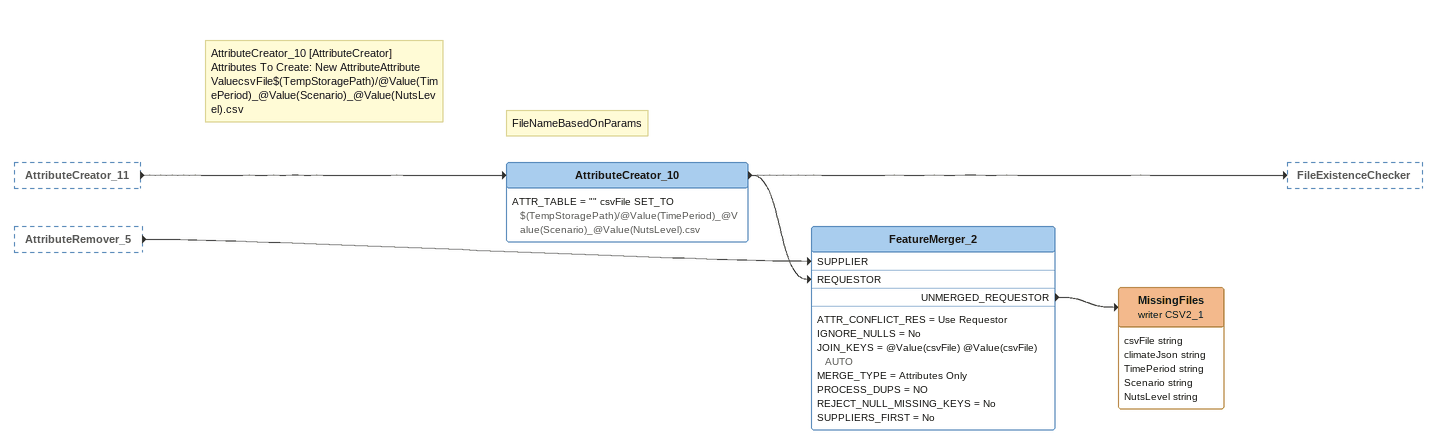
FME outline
AttributeCreator_11 [outside]
    -> AttributeCreator_10
AttributeRemover_5 [outside]
    -> FeatureMerger_2 [SUPPLIER]
Note: AttributeCreator_10 [AttributeCreator] / Attributes To Create: New AttributeAttribute ValuecsvFile$(TempStoragePath)/@Value(TimePeriod)_@Value(Scenario)_@Value(NutsLevel).csv
Note: FileNameBasedOnParams
AttributeCreator_10
    ATTR_TABLE = "" csvFile SET_TO $(TempStoragePath)/@Value(TimePeriod)_@Value(Scenario)_@Value(NutsLevel).csv
    -> FileExistenceChecker
    -> FeatureMerger_2 [REQUESTOR]
FeatureMerger_2
    ATTR_CONFLICT_RES = Use Requestor
    IGNORE_NULLS = No
    JOIN_KEYS = @Value(csvFile) @Value(csvFile) AUTO
    MERGE_TYPE = Attributes Only
    PROCESS_DUPS = NO
    REJECT_NULL_MISSING_KEYS = No
    SUPPLIERS_FIRST = No
    UNMERGED_REQUESTOR -> MissingFiles (writer CSV2_1)
MissingFiles (writer CSV2_1)
    attributes: csvFile string, climateJson string, TimePeriod string, Scenario string, NutsLevel string
